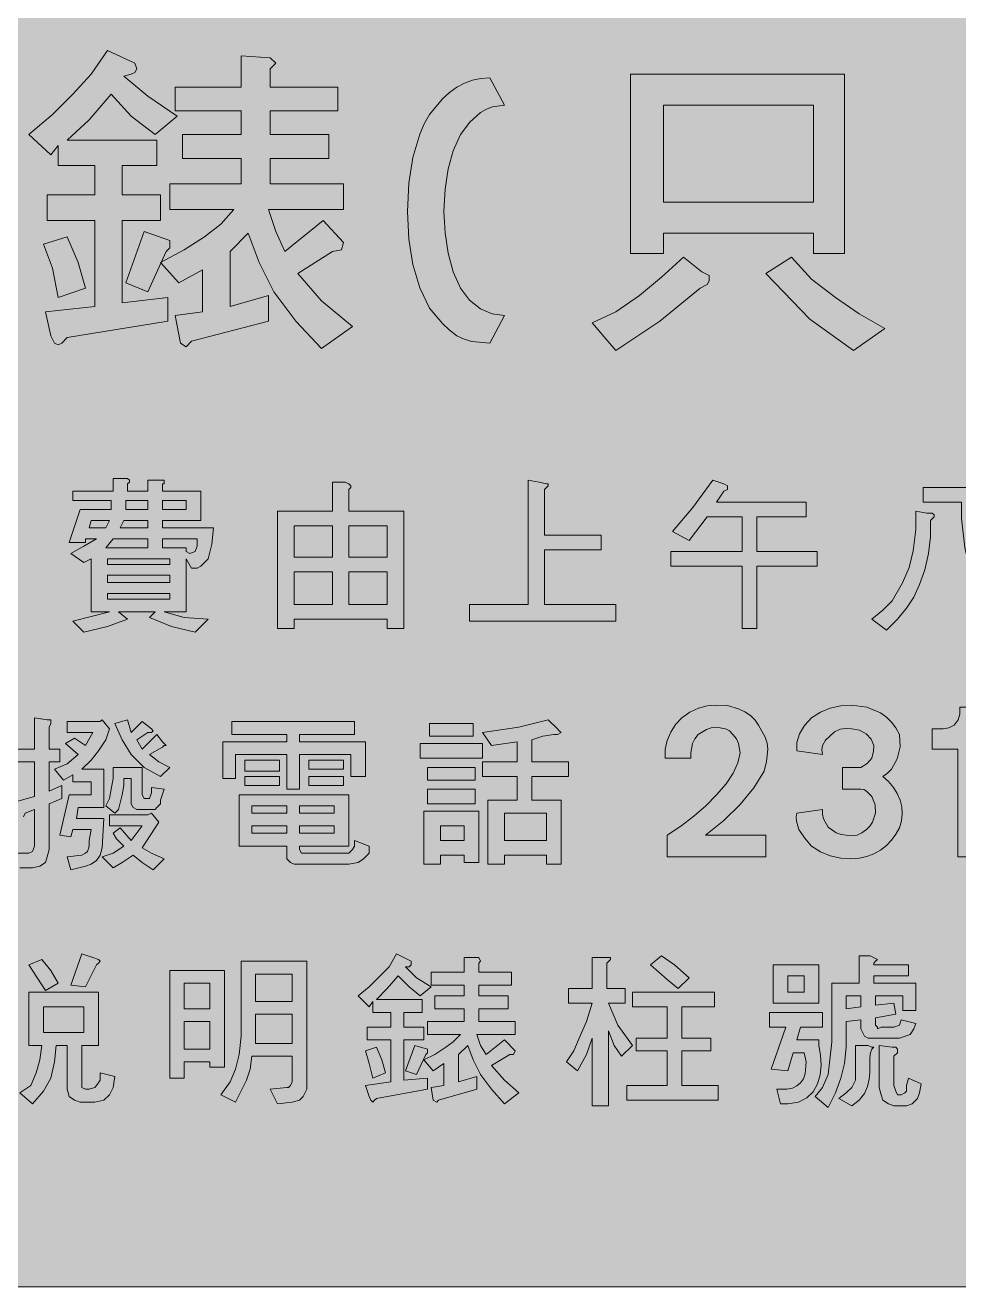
# Model space of a CAD drawing. Header units: metres. Extents: x 10 to 559, y 12 to 260.
# Drawn here: x 253.8 to 345.7, y 12.1 to 136.2 of the extents above; entities that cross this region are included whole.
import ezdxf

# ---------------------------------------------------------------- set-up
doc = ezdxf.new("R2010")
doc.units = ezdxf.units.M
doc.layers.add('FILL_BLACK_000000', color=7, linetype='Continuous', true_color=0x000000)
doc.layers.add('FILL_YELLOW_FFFF00', color=7, linetype='Continuous', true_color=0xffff00)

msp = doc.modelspace()

# ---------------------------------------------------------------- hatches: boundary and pattern name
at = {"layer": 'FILL_BLACK_000000', "true_color": 0x000000}
h = msp.add_hatch(color=7, dxfattribs=at)
h.dxf.hatch_style = 1
h.paths.add_polyline_path([(256.5, 127.44), (258.48, 129.42), (260.28, 131.4), (261.9, 133.74), (264.6, 132.48), (264.78, 131.94), (264.6, 131.58), (264.24, 131.4), (263.52, 131.22), (265.86, 129.24), (268.74, 127.26), (266.58, 125.46), (264.24, 127.26), (262.26, 129.42), (260.1, 126.9), (257.94, 124.92), (266.76, 124.92), (266.76, 122.4), (263.34, 122.4), (263.34, 119.52), (267.12, 119.52), (267.12, 117), (263.34, 117), (263.34, 108.9), (267.84, 109.44), (267.84, 107.1), (257.94, 105.48), (257.4, 104.94), (257.04, 104.76), (256.68, 104.94), (256.32, 105.66), (255.78, 108), (260.64, 108.54), (260.64, 117), (255.96, 117), (255.96, 119.52), (260.64, 119.52), (260.64, 122.4), (257.04, 122.4), (257.04, 124.38), (256.32, 123.48), (254.16, 125.46), (256.5, 127.44)])
h = msp.add_hatch(color=7, dxfattribs=at)
h.dxf.hatch_style = 1
h.paths.add_polyline_path([(275.04, 130.14), (275.04, 133.2), (277.92, 133.02), (278.46, 132.48), (277.92, 131.94), (277.92, 130.14), (284.58, 130.14), (284.58, 127.8), (277.92, 127.8), (277.92, 125.46), (283.68, 125.46), (283.68, 123.12), (277.92, 123.12), (277.92, 120.6), (285.12, 120.6), (285.12, 118.08), (277.74, 118.08), (278.46, 115.92), (279.36, 113.94), (283.14, 117), (285.12, 114.84), (284.94, 114.12), (284.04, 113.94), (280.62, 111.78), (282.96, 109.08), (286.02, 106.56), (282.96, 104.4), (280.44, 107.1), (278.28, 109.98), (276.84, 112.86), (275.76, 115.74), (273.96, 113.94), (273.96, 108.54), (277.74, 109.62), (277.74, 107.1), (270.18, 105.12), (269.64, 104.58), (269.1, 104.94), (268.56, 107.64), (271.26, 108), (271.26, 112.14), (268.92, 110.88), (267.12, 112.86), (269.46, 114.12), (271.44, 115.38), (273.06, 116.64), (274.32, 118.08), (268.02, 118.08), (268.02, 120.6), (275.04, 120.6), (275.04, 123.12), (269.28, 123.12), (269.28, 125.46), (275.04, 125.46), (275.04, 127.8), (268.56, 127.8), (268.56, 130.14), (275.04, 130.14)])
h = msp.add_hatch(color=7, dxfattribs=at)
h.dxf.hatch_style = 1
h.paths.add_polyline_path([(299.52, 104.94), (297.77, 105.1), (296.99, 105.32), (296.28, 105.66), (295.53, 106.23), (294.86, 106.88), (293.58, 108.36), (292.64, 110.38), (291.96, 112.66), (291.56, 115.17), (291.42, 117.9), (291.56, 120.66), (291.96, 123.21), (292.64, 125.49), (293.07, 126.51), (293.58, 127.44), (294.86, 128.99), (295.55, 129.61), (296.28, 130.12), (297.04, 130.52), (297.83, 130.81), (298.66, 130.98), (299.52, 131.04), (300.96, 128.34), (299.79, 128.18), (299.19, 127.96), (298.62, 127.62), (297.56, 126.68), (296.64, 125.46), (295.93, 123.87), (295.43, 122.09), (295.12, 120.09), (295.02, 117.9), (295.12, 115.78), (295.43, 113.78), (295.93, 111.95), (296.64, 110.34), (297.54, 109.16), (298.6, 108.32), (299.75, 107.81), (300.96, 107.64), (299.52, 104.94)])
h = msp.add_hatch(color=7, dxfattribs=at)
h.dxf.hatch_style = 1
h.paths.add_polyline_path([(334.44, 113.76), (331.38, 113.76), (331.38, 115.74), (316.62, 115.74), (316.62, 113.76), (313.38, 113.76), (313.38, 131.4), (334.44, 131.4), (334.44, 113.76)])
h.paths.add_polyline_path([(331.38, 128.34), (316.62, 128.34), (316.62, 118.8), (331.38, 118.8), (331.38, 128.34)], flags=16)
h = msp.add_hatch(color=7, dxfattribs=at)
h.dxf.hatch_style = 1
h.paths.add_polyline_path([(265.5, 115.92), (268.02, 115.02), (268.02, 114.3), (267.66, 113.94), (265.86, 109.98), (263.7, 110.88), (265.5, 115.92)])
h = msp.add_hatch(color=7, dxfattribs=at)
h.dxf.hatch_style = 1
h.paths.add_polyline_path([(259.02, 112.86), (259.74, 110.34), (257.04, 109.44), (256.5, 112.32), (255.6, 114.66), (257.94, 115.38), (259.02, 112.86)])
h = msp.add_hatch(color=7, dxfattribs=at)
h.dxf.hatch_style = 1
h.paths.add_polyline_path([(321.12, 111.6), (321.12, 111.06), (320.94, 110.7), (320.22, 110.34), (316.26, 107.1), (311.94, 104.22), (309.6, 106.92), (311.94, 108), (314.28, 109.62), (316.44, 111.42), (318.6, 113.4), (320.4, 111.96), (321.12, 111.6)])
h = msp.add_hatch(color=7, dxfattribs=at)
h.dxf.hatch_style = 1
h.paths.add_polyline_path([(331.2, 111.24), (333.54, 109.44), (335.88, 107.82), (338.4, 106.38), (335.34, 104.22), (331.02, 107.28), (326.7, 111.78), (329.22, 113.4), (331.2, 111.24)])
h = msp.add_hatch(color=7, dxfattribs=at)
h.dxf.hatch_style = 1
h.paths.add_polyline_path([(267.48, 91.44), (267.48, 91.08), (267.3, 91.08), (267.3, 90.36), (271.08, 90.36), (271.08, 87.48), (267.3, 87.48), (267.3, 86.76), (272.34, 86.76), (272.16, 85.14), (271.8, 83.7), (271.08, 82.98), (270.72, 82.8), (270.18, 82.8), (269.64, 83.7), (269.64, 78.48), (267.48, 78.48), (269.46, 77.94), (271.8, 77.76), (270.54, 76.5), (268.2, 77.04), (266.04, 77.94), (266.58, 78.48), (262.98, 78.48), (263.88, 77.76), (261.9, 77.04), (259.56, 76.5), (258.48, 77.58), (262.08, 78.48), (260.28, 78.48), (260.28, 83.7), (259.56, 83.34), (258.3, 84.24), (259.56, 84.96), (260.82, 85.68), (259.74, 85.68), (259.74, 85.32), (258.12, 85.32), (259.2, 88.56), (262.26, 88.56), (262.26, 89.46), (258.48, 89.46), (258.48, 90.36), (262.44, 90.36), (262.44, 91.62), (263.88, 91.62), (264.06, 91.44), (264.06, 91.26), (263.88, 91.08), (263.88, 90.36), (265.86, 90.36), (265.86, 91.44), (267.48, 91.44)])
h.paths.add_polyline_path([(260.28, 87.48), (260.1, 86.76), (261.72, 86.76), (262.08, 87.48), (260.28, 87.48)], flags=16)
h.paths.add_polyline_path([(265.86, 88.56), (265.86, 89.46), (263.7, 89.46), (263.7, 88.56), (265.86, 88.56)], flags=16)
h.paths.add_polyline_path([(265.86, 86.76), (265.86, 87.48), (263.52, 87.48), (263.16, 86.76), (265.86, 86.76)], flags=16)
h.paths.add_polyline_path([(267.3, 89.46), (267.3, 88.56), (269.64, 88.56), (269.64, 89.46), (267.3, 89.46)], flags=16)
h.paths.add_polyline_path([(268.02, 83.7), (261.9, 83.7), (261.9, 83.16), (268.02, 83.16), (268.02, 83.7)], flags=16)
h.paths.add_polyline_path([(265.86, 85.68), (262.44, 85.68), (261.72, 84.78), (265.86, 84.78), (265.86, 85.68)], flags=16)
h.paths.add_polyline_path([(270.54, 84.42), (270.72, 84.96), (270.72, 85.68), (267.3, 85.68), (267.3, 84.78), (269.64, 84.78), (269.64, 84.42), (270, 84.24), (270.54, 84.42)], flags=16)
h.paths.add_polyline_path([(261.9, 82.08), (261.9, 81.36), (268.02, 81.36), (268.02, 82.08), (261.9, 82.08)], flags=16)
h.paths.add_polyline_path([(268.02, 80.28), (261.9, 80.28), (261.9, 79.74), (268.02, 79.74), (268.02, 80.28)], flags=16)
h = msp.add_hatch(color=7, dxfattribs=at)
h.dxf.hatch_style = 1
h.paths.add_polyline_path([(285.84, 90.9), (285.84, 90.72), (285.66, 90.54), (285.66, 88.38), (291.06, 88.38), (291.06, 76.86), (289.44, 76.86), (289.44, 77.76), (280.26, 77.76), (280.26, 76.86), (278.64, 76.86), (278.64, 88.38), (284.04, 88.38), (284.04, 91.26), (285.3, 91.26), (285.66, 91.08), (285.84, 90.9)])
h.paths.add_polyline_path([(284.04, 83.88), (284.04, 86.94), (280.26, 86.94), (280.26, 83.88), (284.04, 83.88)], flags=16)
h.paths.add_polyline_path([(285.66, 83.88), (289.44, 83.88), (289.44, 86.94), (285.66, 86.94), (285.66, 83.88)], flags=16)
h.paths.add_polyline_path([(280.26, 82.44), (280.26, 79.2), (284.04, 79.2), (284.04, 82.44), (280.26, 82.44)], flags=16)
h.paths.add_polyline_path([(289.44, 82.44), (285.66, 82.44), (285.66, 79.2), (289.44, 79.2), (289.44, 82.44)], flags=16)
h = msp.add_hatch(color=7, dxfattribs=at)
h.dxf.hatch_style = 1
h.paths.add_polyline_path([(305.1, 91.08), (305.28, 91.08), (305.28, 90.9), (304.92, 90.54), (304.92, 86.04), (310.5, 86.04), (310.5, 84.6), (304.92, 84.6), (304.92, 79.2), (311.94, 79.2), (311.94, 77.58), (297.54, 77.58), (297.54, 79.2), (303.3, 79.2), (303.3, 91.44), (304.38, 91.26), (305.1, 91.08)])
h = msp.add_hatch(color=7, dxfattribs=at)
h.dxf.hatch_style = 1
h.paths.add_polyline_path([(319.5, 88.74), (321.48, 91.44), (322.56, 91.08), (322.92, 90.9), (322.92, 90.54), (322.56, 90.36), (321.84, 89.28), (330.66, 89.28), (330.66, 87.84), (325.8, 87.84), (325.8, 84.42), (331.74, 84.42), (331.74, 82.98), (325.8, 82.98), (325.8, 76.86), (324.36, 76.86), (324.36, 82.98), (317.34, 82.98), (317.34, 84.42), (324.36, 84.42), (324.36, 87.84), (320.94, 87.84), (319.14, 85.5), (317.52, 86.4), (319.5, 88.74)])
h = msp.add_hatch(color=7, dxfattribs=at)
h.dxf.hatch_style = 1
h.paths.add_polyline_path([(347.58, 90.72), (347.58, 87.84), (347.62, 86.63), (347.78, 85.42), (348.05, 84.24), (348.42, 83.09), (348.9, 81.98), (349.5, 80.93), (350.19, 79.94), (351, 79.02), (351.9, 77.94), (350.46, 76.86), (349.38, 77.94), (348.47, 79.17), (347.75, 80.31), (347.2, 81.4), (346.8, 82.49), (346.28, 84.82), (345.96, 87.66), (345.96, 89.28), (342.18, 89.28), (342.18, 90.72), (347.58, 90.72)])
h = msp.add_hatch(color=7, dxfattribs=at)
h.dxf.hatch_style = 1
h.paths.add_polyline_path([(338.22, 78.66), (339.12, 79.56), (340.16, 81.35), (340.81, 82.86), (341.19, 84.48), (341.46, 86.58), (341.46, 88.38), (342.54, 88.2), (343.08, 88.2), (343.26, 88.02), (343.26, 87.84), (342.9, 87.48), (342.9, 85.86), (342.72, 84.24), (342.36, 82.62), (341.82, 81.18), (341.28, 79.92), (340.56, 78.84), (339.66, 77.76), (338.58, 76.68), (337.14, 77.76), (338.22, 78.66)])
h = msp.add_hatch(color=7, dxfattribs=at)
h.dxf.hatch_style = 1
h.paths.add_polyline_path([(316.8, 64.08), (316.8, 64.98), (317, 65.81), (317.34, 66.65), (317.81, 67.41), (318.42, 68.04), (319.23, 68.62), (320.06, 69.01), (320.93, 69.23), (321.84, 69.3), (322.92, 69.26), (324, 68.94), (324.64, 68.64), (325.19, 68.27), (325.65, 67.83), (325.98, 67.32), (326.63, 66.15), (326.82, 65.55), (326.88, 64.98), (326.77, 63.77), (326.52, 62.82), (325.52, 61.18), (324.18, 59.54), (322.57, 57.96), (320.76, 56.52), (326.7, 56.52), (326.7, 54.36), (316.98, 54.36), (316.98, 56.52), (318.32, 57.39), (319.61, 58.37), (320.8, 59.41), (321.84, 60.48), (322.79, 61.56), (323.48, 62.62), (323.94, 63.64), (324.18, 64.62), (324.02, 65.52), (323.8, 65.99), (323.46, 66.42), (323.13, 66.76), (322.72, 66.98), (321.84, 67.14), (321.33, 67.08), (320.87, 66.92), (320.04, 66.42), (319.7, 65.99), (319.48, 65.52), (319.32, 64.62), (319.32, 64.08), (316.8, 64.08)])
h = msp.add_hatch(color=7, dxfattribs=at)
h.dxf.hatch_style = 1
h.paths.add_polyline_path([(337.46, 59.49), (337.14, 60.3), (336.6, 60.84), (336.33, 61), (336.06, 61.02), (334.26, 61.02), (334.26, 63.18), (336.06, 63.18), (336.67, 63.56), (337.14, 64.08), (337.3, 64.78), (337.32, 65.34), (337.06, 65.97), (336.58, 66.49), (335.93, 66.83), (335.16, 66.96), (334.59, 67.02), (334.01, 66.94), (333.46, 66.68), (333, 66.24), (332.57, 65.86), (332.28, 65.34), (332.21, 64.89), (332.28, 64.44), (329.76, 64.8), (329.76, 65.64), (330.01, 66.49), (330.49, 67.31), (331.2, 68.04), (332.07, 68.62), (333.04, 69.01), (334.09, 69.23), (335.16, 69.3), (336.63, 69.1), (337.97, 68.54), (338.56, 68.12), (339.08, 67.63), (339.51, 67.06), (339.84, 66.42), (339.92, 65.19), (339.64, 64.01), (339.06, 63), (338.67, 62.6), (338.22, 62.28), (338.78, 61.78), (339.26, 61.21), (339.63, 60.61), (339.91, 59.96), (340.07, 59.29), (340.12, 58.61), (340.04, 57.92), (339.84, 57.24), (339.51, 56.59), (339.08, 56), (338.56, 55.48), (337.97, 55.04), (337.32, 54.67), (336.63, 54.41), (335.9, 54.24), (335.16, 54.18), (334.09, 54.25), (333.04, 54.47), (332.07, 54.86), (331.2, 55.44), (330.5, 56.25), (329.94, 57.06), (329.71, 57.87), (329.69, 58.28), (329.76, 58.68), (332.28, 59.04), (332.27, 58.57), (332.37, 58.11), (332.84, 57.31), (333.62, 56.74), (334.1, 56.58), (334.62, 56.52), (335.16, 56.45), (335.68, 56.52), (336.16, 56.72), (336.6, 57.06), (336.94, 57.39), (337.19, 57.8), (337.5, 58.68), (337.46, 59.49)])
h = msp.add_hatch(color=7, dxfattribs=at)
h.dxf.hatch_style = 1
h.paths.add_polyline_path([(345.6, 54.36), (345.6, 64.98), (343.08, 64.98), (343.08, 66.96), (344.16, 66.96), (344.7, 67.07), (345.24, 67.32), (345.64, 67.86), (345.78, 68.4), (345.78, 69.12), (347.94, 69.12), (347.94, 54.36), (345.6, 54.36)])
h = msp.add_hatch(color=7, dxfattribs=at)
h.dxf.hatch_style = 1
h.paths.add_polyline_path([(255.96, 67.86), (256.32, 67.86), (256.32, 67.5), (256.14, 67.14), (256.14, 64.98), (257.22, 64.98), (257.22, 63.72), (256.14, 63.72), (256.14, 60.84), (257.4, 61.38), (257.4, 60.12), (256.14, 59.58), (256.14, 55.08), (255.96, 54.36), (255.78, 53.82), (255.24, 53.46), (254.52, 53.28), (253.26, 53.28), (252.72, 54.72), (254.16, 54.72), (254.52, 54.9), (254.7, 55.44), (254.7, 59.04), (253.8, 58.68), (253.62, 58.32), (253.44, 58.32), (253.26, 58.5), (252.72, 59.76), (254.7, 60.3), (254.7, 63.72), (253.08, 63.72), (253.08, 64.98), (254.7, 64.98), (254.7, 68.04), (255.96, 67.86)])
h = msp.add_hatch(color=7, dxfattribs=at)
h.dxf.hatch_style = 1
h.paths.add_polyline_path([(261.18, 67.68), (261.36, 67.86), (262.08, 66.96), (261.72, 65.88), (261, 64.8), (260.28, 63.9), (259.38, 63), (261.54, 63), (261.54, 59.22), (259.02, 59.22), (258.84, 58.14), (261.54, 58.14), (261.36, 55.26), (261.18, 54.54), (260.82, 54), (260.28, 53.64), (259.74, 53.46), (258.3, 53.1), (257.94, 54.36), (259.38, 54.54), (259.74, 54.72), (259.92, 54.9), (260.1, 55.44), (260.1, 55.98), (260.28, 57.06), (258.48, 57.06), (258.3, 56.34), (257.22, 56.52), (258.12, 60.48), (260.28, 60.48), (260.28, 61.74), (258.48, 61.74), (258.48, 62.46), (257.58, 61.92), (256.68, 63), (257.94, 63.54), (259.02, 64.44), (257.76, 65.52), (258.66, 66.06), (259.74, 65.34), (260.46, 66.6), (257.94, 66.6), (257.94, 67.68), (261.18, 67.68)])
h = msp.add_hatch(color=7, dxfattribs=at)
h.dxf.hatch_style = 1
h.paths.add_polyline_path([(264.24, 66.6), (265.32, 67.68), (266.22, 66.96), (266.4, 66.78), (266.22, 66.6), (265.86, 66.6), (264.78, 65.88), (265.32, 64.98), (266.76, 66.42), (267.3, 65.7), (267.48, 65.52), (267.66, 65.34), (267.48, 65.34), (267.3, 65.16), (266.04, 64.44), (266.94, 63.72), (268.02, 63.18), (267.12, 62.28), (265.5, 63.18), (264.24, 64.44), (263.34, 65.88), (262.62, 67.5), (263.88, 67.86), (264.24, 66.6)])
h = msp.add_hatch(color=7, dxfattribs=at)
h.dxf.hatch_style = 1
h.paths.add_polyline_path([(286.2, 67.68), (286.2, 66.42), (280.8, 66.42), (280.8, 65.7), (287.28, 65.7), (287.28, 62.28), (285.84, 62.28), (285.84, 64.44), (280.8, 64.44), (280.8, 61.02), (279.54, 61.02), (279.54, 64.44), (274.5, 64.44), (274.5, 62.1), (273.24, 62.1), (273.24, 65.7), (279.54, 65.7), (279.54, 66.42), (274.14, 66.42), (274.14, 67.68), (286.2, 67.68)])
h = msp.add_hatch(color=7, dxfattribs=at)
h.dxf.hatch_style = 1
h.paths.add_polyline_path([(297.9, 67.5), (297.9, 66.24), (293.58, 66.24), (293.58, 67.5), (297.9, 67.5)])
h = msp.add_hatch(color=7, dxfattribs=at)
h.dxf.hatch_style = 1
h.paths.add_polyline_path([(305.28, 67.86), (306.18, 66.96), (306.36, 66.78), (306.54, 66.6), (306.18, 66.42), (305.82, 66.42), (304.74, 66.24), (303.66, 65.88), (303.66, 63.72), (307.26, 63.72), (307.26, 62.28), (303.66, 62.28), (303.66, 59.94), (306.54, 59.94), (306.54, 53.64), (305.1, 53.64), (305.1, 54.54), (300.96, 54.54), (300.96, 53.64), (299.34, 53.64), (299.34, 59.94), (302.22, 59.94), (302.22, 62.28), (298.8, 62.28), (298.8, 63.72), (302.22, 63.72), (302.22, 65.7), (299.7, 65.34), (298.8, 66.6), (302.4, 67.14), (305.28, 67.86)])
h.paths.add_polyline_path([(305.1, 58.68), (300.96, 58.68), (300.96, 55.98), (305.1, 55.98), (305.1, 58.68)], flags=16)
h = msp.add_hatch(color=7, dxfattribs=at)
h.dxf.hatch_style = 1
h.paths.add_polyline_path([(298.8, 65.52), (298.8, 64.08), (292.68, 64.08), (292.68, 65.52), (298.8, 65.52)])
h = msp.add_hatch(color=7, dxfattribs=at)
h.dxf.hatch_style = 1
h.paths.add_polyline_path([(278.82, 63.9), (278.82, 62.82), (275.4, 62.82), (275.4, 63.9), (278.82, 63.9)])
h = msp.add_hatch(color=7, dxfattribs=at)
h.dxf.hatch_style = 1
h.paths.add_polyline_path([(285.12, 63.9), (285.12, 63), (281.7, 63), (281.7, 63.9), (285.12, 63.9)])
h = msp.add_hatch(color=7, dxfattribs=at)
h.dxf.hatch_style = 1
h.paths.add_polyline_path([(265.32, 60.48), (265.5, 60.12), (266.04, 60.12), (266.22, 60.66), (266.22, 61.2), (267.48, 61.02), (267.12, 59.94), (267.12, 59.58), (266.76, 59.22), (266.58, 59.04), (264.78, 59.04), (264.42, 59.22), (264.24, 59.58), (264.24, 62.1), (263.52, 62.1), (263.52, 61.38), (263.34, 60.48), (262.98, 59.04), (262.62, 58.68), (261.72, 59.4), (262.08, 60.12), (262.26, 61.02), (262.44, 62.1), (262.44, 63.18), (265.32, 63.18), (265.32, 60.48)])
h = msp.add_hatch(color=7, dxfattribs=at)
h.dxf.hatch_style = 1
h.paths.add_polyline_path([(278.82, 62.28), (278.82, 61.38), (275.4, 61.38), (275.4, 62.28), (278.82, 62.28)])
h = msp.add_hatch(color=7, dxfattribs=at)
h.dxf.hatch_style = 1
h.paths.add_polyline_path([(285.12, 62.28), (285.12, 61.38), (281.7, 61.38), (281.7, 62.28), (285.12, 62.28)])
h = msp.add_hatch(color=7, dxfattribs=at)
h.dxf.hatch_style = 1
h.paths.add_polyline_path([(298.08, 63.18), (298.08, 61.92), (293.4, 61.92), (293.4, 63.18), (298.08, 63.18)])
h = msp.add_hatch(color=7, dxfattribs=at)
h.dxf.hatch_style = 1
h.paths.add_polyline_path([(298.08, 61.02), (298.08, 59.58), (293.4, 59.58), (293.4, 61.02), (298.08, 61.02)])
h = msp.add_hatch(color=7, dxfattribs=at)
h.dxf.hatch_style = 1
h.paths.add_polyline_path([(280.98, 54.72), (285.66, 54.72), (286.02, 55.08), (286.2, 55.44), (286.2, 55.98), (287.64, 55.44), (287.64, 54.72), (287.1, 54.18), (286.56, 53.82), (285.66, 53.64), (280.26, 53.64), (279.9, 53.82), (279.54, 54.18), (279.54, 55.44), (274.86, 55.44), (274.86, 60.48), (285.66, 60.48), (285.66, 55.44), (280.8, 55.44), (280.8, 55.08), (280.98, 54.72)])
h.paths.add_polyline_path([(284.22, 58.68), (284.22, 59.4), (280.8, 59.4), (280.8, 58.68), (284.22, 58.68)], flags=16)
h.paths.add_polyline_path([(276.12, 58.68), (279.54, 58.68), (279.54, 59.4), (276.12, 59.4), (276.12, 58.68)], flags=16)
h.paths.add_polyline_path([(280.8, 57.42), (280.8, 56.7), (284.22, 56.7), (284.22, 57.42), (280.8, 57.42)], flags=16)
h.paths.add_polyline_path([(279.54, 57.42), (276.12, 57.42), (276.12, 56.7), (279.54, 56.7), (279.54, 57.42)], flags=16)
h = msp.add_hatch(color=7, dxfattribs=at)
h.dxf.hatch_style = 1
h.paths.add_polyline_path([(265.86, 58.5), (266.22, 58.68), (266.94, 57.78), (265.32, 55.26), (266.22, 54.72), (267.48, 54.18), (266.4, 53.1), (265.32, 53.82), (264.42, 54.54), (263.34, 53.82), (262.44, 53.28), (261.36, 54.36), (262.44, 54.72), (263.52, 55.44), (262.8, 56.16), (262.44, 56.7), (263.16, 57.24), (264.24, 55.98), (265.32, 57.42), (262.08, 57.42), (262.08, 58.5), (265.86, 58.5)])
h = msp.add_hatch(color=7, dxfattribs=at)
h.dxf.hatch_style = 1
h.paths.add_polyline_path([(298.44, 58.86), (298.44, 53.82), (297, 53.82), (297, 54.54), (294.66, 54.54), (294.66, 53.64), (293.04, 53.64), (293.04, 58.86), (298.44, 58.86)])
h.paths.add_polyline_path([(297, 57.42), (294.66, 57.42), (294.66, 55.98), (297, 55.98), (297, 57.42)], flags=16)
h = msp.add_hatch(color=7, dxfattribs=at)
h.dxf.hatch_style = 1
h.paths.add_polyline_path([(259.38, 44.82), (260.46, 44.46), (261, 44.28), (261.18, 44.1), (261, 43.92), (260.82, 43.74), (259.74, 41.58), (258.3, 41.76), (259.38, 44.82)])
h = msp.add_hatch(color=7, dxfattribs=at)
h.dxf.hatch_style = 1
h.paths.add_polyline_path([(287.64, 41.58), (289.62, 43.56), (290.34, 44.82), (291.78, 44.1), (291.78, 43.74), (291.6, 43.56), (291.24, 43.56), (292.32, 42.48), (293.76, 41.58), (292.68, 40.68), (291.6, 41.58), (290.52, 42.66), (289.44, 41.4), (288.36, 40.32), (292.86, 40.32), (292.86, 39.06), (291.06, 39.06), (291.06, 37.62), (293.04, 37.62), (293.04, 36.36), (291.06, 36.36), (291.06, 32.4), (293.4, 32.58), (293.4, 31.5), (288.36, 30.6), (288.18, 30.42), (288, 30.24), (287.82, 30.42), (287.64, 30.78), (287.28, 31.86), (289.8, 32.22), (289.8, 36.36), (287.46, 36.36), (287.46, 37.62), (289.8, 37.62), (289.8, 39.06), (288, 39.06), (288, 40.14), (287.64, 39.6), (286.56, 40.68), (287.64, 41.58)])
h = msp.add_hatch(color=7, dxfattribs=at)
h.dxf.hatch_style = 1
h.paths.add_polyline_path([(254.16, 43.74), (255.42, 44.28), (256.32, 43.2), (257.04, 41.94), (255.78, 41.22), (254.16, 43.74)])
h = msp.add_hatch(color=7, dxfattribs=at)
h.dxf.hatch_style = 1
h.paths.add_polyline_path([(281.16, 30.78), (280.8, 30.42), (280.08, 30.24), (278.64, 30.06), (277.92, 31.5), (279.54, 31.68), (279.72, 31.68), (279.9, 31.86), (280.08, 32.22), (280.08, 34.74), (276.12, 34.74), (275.94, 33.48), (275.58, 32.4), (274.5, 30.24), (273.06, 30.96), (273.96, 32.22), (274.5, 33.48), (274.86, 34.92), (275.04, 36.72), (275.04, 44.1), (281.52, 44.1), (281.52, 31.5), (281.16, 30.78)])
h.paths.add_polyline_path([(276.48, 42.84), (276.48, 40.14), (280.08, 40.14), (280.08, 42.84), (276.48, 42.84)], flags=16)
h.paths.add_polyline_path([(280.08, 38.88), (276.48, 38.88), (276.48, 36), (280.08, 36), (280.08, 38.88)], flags=16)
h = msp.add_hatch(color=7, dxfattribs=at)
h.dxf.hatch_style = 1
h.paths.add_polyline_path([(297, 43.02), (297, 44.46), (298.44, 44.46), (298.62, 44.1), (298.44, 43.92), (298.44, 43.02), (301.68, 43.02), (301.68, 41.76), (298.44, 41.76), (298.44, 40.68), (301.32, 40.68), (301.32, 39.42), (298.44, 39.42), (298.44, 38.16), (302.04, 38.16), (302.04, 36.9), (298.26, 36.9), (298.62, 35.82), (299.16, 34.92), (300.96, 36.36), (302.04, 35.28), (301.86, 34.92), (301.5, 34.92), (299.7, 33.84), (300.96, 32.4), (302.4, 31.14), (300.96, 30.06), (299.7, 31.5), (298.62, 32.94), (297.9, 34.38), (297.36, 35.82), (296.46, 34.92), (296.46, 32.22), (298.26, 32.76), (298.26, 31.5), (294.48, 30.42), (294.3, 30.24), (293.94, 30.42), (293.76, 31.68), (295.02, 31.86), (295.02, 34.02), (293.94, 33.3), (293.04, 34.38), (294.12, 34.92), (295.2, 35.64), (295.92, 36.18), (296.64, 36.9), (293.4, 36.9), (293.4, 38.16), (297, 38.16), (297, 39.42), (294.12, 39.42), (294.12, 40.68), (297, 40.68), (297, 41.76), (293.76, 41.76), (293.76, 43.02), (297, 43.02)])
h = msp.add_hatch(color=7, dxfattribs=at)
h.dxf.hatch_style = 1
h.paths.add_polyline_path([(310.86, 44.46), (311.4, 44.46), (311.4, 44.28), (311.04, 43.92), (311.04, 41.4), (312.84, 41.4), (312.84, 39.96), (311.22, 39.96), (312.12, 37.8), (313.56, 35.82), (312.48, 34.74), (311.76, 35.82), (311.22, 37.26), (311.22, 29.88), (309.6, 29.88), (309.6, 36.54), (309.06, 34.92), (308.16, 33.3), (307.08, 34.2), (307.8, 35.28), (308.34, 36.54), (309.06, 38.16), (309.6, 39.96), (307.26, 39.96), (307.26, 41.4), (309.6, 41.4), (309.6, 44.46), (310.86, 44.46)])
h = msp.add_hatch(color=7, dxfattribs=at)
h.dxf.hatch_style = 1
h.paths.add_polyline_path([(317.7, 43.74), (319.14, 42.48), (318.06, 41.4), (316.98, 42.3), (315.36, 43.74), (316.44, 44.64), (317.7, 43.74)])
h = msp.add_hatch(color=7, dxfattribs=at)
h.dxf.hatch_style = 1
h.paths.add_polyline_path([(331.92, 39.96), (327.42, 39.96), (327.42, 43.74), (331.92, 43.74), (331.92, 39.96)])
h.paths.add_polyline_path([(330.48, 42.66), (328.86, 42.66), (328.86, 41.04), (330.48, 41.04), (330.48, 42.66)], flags=16)
h = msp.add_hatch(color=7, dxfattribs=at)
h.dxf.hatch_style = 1
h.paths.add_polyline_path([(335.88, 44.64), (336.96, 44.64), (337.68, 44.28), (337.5, 44.1), (337.32, 43.92), (337.32, 43.74), (340.74, 43.74), (340.74, 42.66), (337.32, 42.66), (337.32, 41.94), (341.46, 41.94), (341.46, 39.24), (340.2, 39.24), (340.2, 40.68), (337.5, 40.68), (337.5, 39.78), (339.3, 39.96), (339.48, 38.88), (337.5, 38.52), (337.5, 37.8), (337.68, 37.62), (337.68, 37.44), (338.04, 37.62), (339.3, 37.62), (339.84, 37.8), (340.02, 38.34), (341.46, 37.98), (341.28, 37.44), (340.92, 36.9), (339.84, 36.54), (336.78, 36.54), (336.42, 36.72), (336.06, 37.44), (336.06, 38.34), (334.62, 38.16), (334.62, 35.64), (334.44, 34.02), (334.08, 32.58), (333.54, 31.14), (332.82, 29.7), (331.56, 30.78), (332.28, 31.68), (332.82, 32.94), (333, 34.38), (333.18, 36.18), (333.18, 41.94), (335.88, 41.94), (335.88, 44.64)])
h.paths.add_polyline_path([(336.06, 40.68), (334.62, 40.68), (334.62, 39.42), (336.06, 39.6), (336.06, 40.68)], flags=16)
h = msp.add_hatch(color=7, dxfattribs=at)
h.dxf.hatch_style = 1
h.paths.add_polyline_path([(271.98, 33.66), (271.98, 34.2), (269.46, 34.2), (269.46, 32.58), (268.02, 32.58), (268.02, 43.2), (273.42, 43.2), (273.42, 33.66), (271.98, 33.66)])
h.paths.add_polyline_path([(269.46, 41.94), (269.46, 39.42), (271.98, 39.42), (271.98, 41.94), (269.46, 41.94)], flags=16)
h.paths.add_polyline_path([(271.98, 38.16), (269.46, 38.16), (269.46, 35.46), (271.98, 35.46), (271.98, 38.16)], flags=16)
h = msp.add_hatch(color=7, dxfattribs=at)
h.dxf.hatch_style = 1
h.paths.add_polyline_path([(261, 41.04), (261, 35.82), (259.38, 35.82), (259.38, 31.68), (259.74, 31.5), (260.1, 31.5), (260.64, 31.68), (260.82, 31.86), (261.18, 32.4), (261.18, 33.12), (262.62, 32.76), (262.44, 31.68), (262.08, 30.96), (261.54, 30.42), (260.64, 30.24), (259.2, 30.24), (258.66, 30.42), (258.12, 30.78), (257.94, 31.5), (257.94, 35.82), (256.86, 35.82), (256.68, 34.2), (256.32, 32.58), (255.6, 31.32), (254.52, 30.06), (253.26, 31.14), (254.34, 31.86), (254.88, 33.12), (255.24, 34.38), (255.42, 35.82), (254.16, 35.82), (254.16, 41.04), (261, 41.04)])
h.paths.add_polyline_path([(259.56, 39.6), (255.6, 39.6), (255.6, 37.08), (259.56, 37.08), (259.56, 39.6)], flags=16)
h = msp.add_hatch(color=7, dxfattribs=at)
h.dxf.hatch_style = 1
h.paths.add_polyline_path([(321.66, 41.04), (321.66, 39.6), (318.42, 39.6), (318.42, 36.54), (321.3, 36.54), (321.3, 35.28), (318.42, 35.28), (318.42, 31.86), (322.02, 31.86), (322.02, 30.42), (313.02, 30.42), (313.02, 31.86), (316.98, 31.86), (316.98, 35.28), (313.92, 35.28), (313.92, 36.54), (316.98, 36.54), (316.98, 39.6), (313.56, 39.6), (313.56, 41.04), (321.66, 41.04)])
h = msp.add_hatch(color=7, dxfattribs=at)
h.dxf.hatch_style = 1
h.paths.add_polyline_path([(332.28, 39.06), (332.28, 37.62), (330.12, 37.62), (329.76, 36.36), (331.92, 36.36), (331.92, 35.82), (332.09, 34.86), (332.14, 33.88), (332.04, 32.92), (331.79, 32.04), (331.36, 31.26), (330.74, 30.65), (329.91, 30.23), (328.86, 30.06), (328.14, 30.06), (327.78, 31.5), (328.14, 31.5), (328.77, 31.5), (329.32, 31.61), (329.76, 31.83), (330.12, 32.14), (330.39, 32.54), (330.56, 33.03), (330.66, 34.2), (330.48, 35.1), (329.4, 35.1), (328.86, 33.3), (327.24, 33.48), (328.68, 37.62), (327.06, 37.62), (327.06, 39.06), (332.28, 39.06)])
h = msp.add_hatch(color=7, dxfattribs=at)
h.dxf.hatch_style = 1
h.paths.add_polyline_path([(288.9, 34.38), (289.26, 33.12), (288, 32.58), (287.64, 34.02), (287.28, 35.28), (288.36, 35.64), (288.9, 34.38)])
h = msp.add_hatch(color=7, dxfattribs=at)
h.dxf.hatch_style = 1
h.paths.add_polyline_path([(292.14, 35.82), (293.4, 35.46), (293.4, 35.1), (293.22, 34.92), (292.32, 32.94), (291.24, 33.3), (292.14, 35.82)])
h = msp.add_hatch(color=7, dxfattribs=at)
h.dxf.hatch_style = 1
h.paths.add_polyline_path([(334.62, 31.14), (335.16, 31.68), (335.52, 32.4), (335.52, 35.82), (336.78, 35.82), (337.14, 35.64), (337.32, 35.64), (337.14, 35.46), (336.98, 34.98), (336.92, 34.43), (336.93, 33.16), (336.88, 32.48), (336.72, 31.78), (336.41, 31.09), (335.88, 30.42), (335.16, 29.88), (333.9, 30.6), (334.62, 31.14)])
h = msp.add_hatch(color=7, dxfattribs=at)
h.dxf.hatch_style = 1
h.paths.add_polyline_path([(339.12, 35.64), (339.48, 35.64), (339.66, 35.46), (339.66, 35.1), (339.3, 34.74), (339.3, 31.86), (339.48, 31.32), (339.66, 30.96), (340.02, 30.96), (340.38, 31.14), (340.56, 31.32), (340.56, 31.86), (340.74, 32.58), (342, 32.04), (341.82, 31.14), (341.64, 30.6), (341.1, 30.06), (340.56, 29.88), (339.3, 29.88), (338.76, 30.06), (338.22, 30.42), (338.04, 30.96), (337.86, 31.68), (337.86, 35.82), (339.12, 35.64)])
at = {"layer": 'FILL_YELLOW_FFFF00', "true_color": 0xffff00}
h = msp.add_hatch(color=7, dxfattribs=at)
h.dxf.hatch_style = 1
h.paths.add_polyline_path([(553.76, 259.97), (555.08, 259.58), (556.32, 258.96), (557.46, 258.12), (558.3, 256.98), (558.92, 255.74), (559.31, 254.42), (559.44, 253.08), (559.44, 19.26), (559.31, 17.91), (558.9, 16.56), (558.25, 15.32), (557.46, 14.22), (556.29, 13.28), (555.01, 12.6), (553.69, 12.2), (552.42, 12.06), (17.28, 12.06), (16.04, 12.2), (14.78, 12.6), (13.56, 13.28), (12.42, 14.22), (11.48, 15.36), (10.8, 16.61), (10.4, 17.92), (10.26, 19.26), (10.26, 253.08), (10.4, 254.41), (10.8, 255.6), (11.48, 256.93), (12.42, 258.12), (13.52, 259.07), (14.76, 259.74), (16.09, 260.06), (17.28, 260.1), (552.42, 260.1), (553.76, 259.97)])

# ---------------------------------------------------------------- linework, layer by layer
at = {"layer": 'FILL_BLACK_000000', "lineweight": 0, "true_color": 0x000000}
for points in [[(256.5, 127.44), (258.48, 129.42), (260.28, 131.4), (261.9, 133.74), (264.6, 132.48), (264.78, 131.94), (264.6, 131.58), (264.24, 131.4), (263.52, 131.22), (265.86, 129.24), (268.74, 127.26), (266.58, 125.46), (264.24, 127.26), (262.26, 129.42), (260.1, 126.9), (257.94, 124.92), (266.76, 124.92), (266.76, 122.4), (263.34, 122.4), (263.34, 119.52), (267.12, 119.52), (267.12, 117), (263.34, 117), (263.34, 108.9), (267.84, 109.44), (267.84, 107.1), (257.94, 105.48), (257.4, 104.94), (257.04, 104.76), (256.68, 104.94), (256.32, 105.66), (255.78, 108), (260.64, 108.54), (260.64, 117), (255.96, 117), (255.96, 119.52), (260.64, 119.52), (260.64, 122.4), (257.04, 122.4), (257.04, 124.38), (256.32, 123.48), (254.16, 125.46)], [(275.04, 130.14), (275.04, 133.2), (277.92, 133.02), (278.46, 132.48), (277.92, 131.94), (277.92, 130.14), (284.58, 130.14), (284.58, 127.8), (277.92, 127.8), (277.92, 125.46), (283.68, 125.46), (283.68, 123.12), (277.92, 123.12), (277.92, 120.6), (285.12, 120.6), (285.12, 118.08), (277.74, 118.08), (278.46, 115.92), (279.36, 113.94), (283.14, 117), (285.12, 114.84), (284.94, 114.12), (284.04, 113.94), (280.62, 111.78), (282.96, 109.08), (286.02, 106.56), (282.96, 104.4), (280.44, 107.1), (278.28, 109.98), (276.84, 112.86), (275.76, 115.74), (273.96, 113.94), (273.96, 108.54), (277.74, 109.62), (277.74, 107.1), (270.18, 105.12), (269.64, 104.58), (269.1, 104.94), (268.56, 107.64), (271.26, 108), (271.26, 112.14), (268.92, 110.88), (267.12, 112.86), (269.46, 114.12), (271.44, 115.38), (273.06, 116.64), (274.32, 118.08), (268.02, 118.08), (268.02, 120.6), (275.04, 120.6), (275.04, 123.12), (269.28, 123.12), (269.28, 125.46), (275.04, 125.46), (275.04, 127.8), (268.56, 127.8), (268.56, 130.14)], [(299.52, 104.94), (297.77, 105.1), (296.99, 105.32), (296.28, 105.66), (295.53, 106.23), (294.86, 106.88), (293.58, 108.36), (292.64, 110.38), (291.96, 112.66), (291.56, 115.17), (291.42, 117.9), (291.56, 120.66), (291.96, 123.21), (292.64, 125.49), (293.07, 126.51), (293.58, 127.44), (294.86, 128.99), (295.55, 129.61), (296.28, 130.12), (297.04, 130.52), (297.83, 130.81), (298.66, 130.98), (299.52, 131.04), (300.96, 128.34), (299.79, 128.18), (299.19, 127.96), (298.62, 127.62), (297.56, 126.68), (296.64, 125.46), (295.93, 123.87), (295.43, 122.09), (295.12, 120.09), (295.02, 117.9), (295.12, 115.78), (295.43, 113.78), (295.93, 111.95), (296.64, 110.34), (297.54, 109.16), (298.6, 108.32), (299.75, 107.81), (300.96, 107.64)], [(334.44, 113.76), (331.38, 113.76), (331.38, 115.74), (316.62, 115.74), (316.62, 113.76), (313.38, 113.76), (313.38, 131.4), (334.44, 131.4)], [(331.38, 128.34), (316.62, 128.34), (316.62, 118.8), (331.38, 118.8)], [(265.5, 115.92), (268.02, 115.02), (268.02, 114.3), (267.66, 113.94), (265.86, 109.98), (263.7, 110.88)], [(259.02, 112.86), (259.74, 110.34), (257.04, 109.44), (256.5, 112.32), (255.6, 114.66), (257.94, 115.38)], [(321.12, 111.6), (321.12, 111.06), (320.94, 110.7), (320.22, 110.34), (316.26, 107.1), (311.94, 104.22), (309.6, 106.92), (311.94, 108), (314.28, 109.62), (316.44, 111.42), (318.6, 113.4), (320.4, 111.96)], [(331.2, 111.24), (333.54, 109.44), (335.88, 107.82), (338.4, 106.38), (335.34, 104.22), (331.02, 107.28), (326.7, 111.78), (329.22, 113.4)], [(267.48, 91.44), (267.48, 91.08), (267.3, 91.08), (267.3, 90.36), (271.08, 90.36), (271.08, 87.48), (267.3, 87.48), (267.3, 86.76), (272.34, 86.76), (272.16, 85.14), (271.8, 83.7), (271.08, 82.98), (270.72, 82.8), (270.18, 82.8), (269.64, 83.7), (269.64, 78.48), (267.48, 78.48), (269.46, 77.94), (271.8, 77.76), (270.54, 76.5), (268.2, 77.04), (266.04, 77.94), (266.58, 78.48), (262.98, 78.48), (263.88, 77.76), (261.9, 77.04), (259.56, 76.5), (258.48, 77.58), (262.08, 78.48), (260.28, 78.48), (260.28, 83.7), (259.56, 83.34), (258.3, 84.24), (259.56, 84.96), (260.82, 85.68), (259.74, 85.68), (259.74, 85.32), (258.12, 85.32), (259.2, 88.56), (262.26, 88.56), (262.26, 89.46), (258.48, 89.46), (258.48, 90.36), (262.44, 90.36), (262.44, 91.62), (263.88, 91.62), (264.06, 91.44), (264.06, 91.26), (263.88, 91.08), (263.88, 90.36), (265.86, 90.36), (265.86, 91.44)], [(285.84, 90.9), (285.84, 90.72), (285.66, 90.54), (285.66, 88.38), (291.06, 88.38), (291.06, 76.86), (289.44, 76.86), (289.44, 77.76), (280.26, 77.76), (280.26, 76.86), (278.64, 76.86), (278.64, 88.38), (284.04, 88.38), (284.04, 91.26), (285.3, 91.26), (285.66, 91.08)], [(305.1, 91.08), (305.28, 91.08), (305.28, 90.9), (304.92, 90.54), (304.92, 86.04), (310.5, 86.04), (310.5, 84.6), (304.92, 84.6), (304.92, 79.2), (311.94, 79.2), (311.94, 77.58), (297.54, 77.58), (297.54, 79.2), (303.3, 79.2), (303.3, 91.44), (304.38, 91.26)], [(319.5, 88.74), (321.48, 91.44), (322.56, 91.08), (322.92, 90.9), (322.92, 90.54), (322.56, 90.36), (321.84, 89.28), (330.66, 89.28), (330.66, 87.84), (325.8, 87.84), (325.8, 84.42), (331.74, 84.42), (331.74, 82.98), (325.8, 82.98), (325.8, 76.86), (324.36, 76.86), (324.36, 82.98), (317.34, 82.98), (317.34, 84.42), (324.36, 84.42), (324.36, 87.84), (320.94, 87.84), (319.14, 85.5), (317.52, 86.4)], [(347.58, 90.72), (347.58, 87.84), (347.62, 86.63), (347.78, 85.42), (348.05, 84.24), (348.42, 83.09), (348.9, 81.98), (349.5, 80.93), (350.19, 79.94), (351, 79.02), (351.9, 77.94), (350.46, 76.86), (349.38, 77.94), (348.47, 79.17), (347.75, 80.31), (347.2, 81.4), (346.8, 82.49), (346.28, 84.82), (345.96, 87.66), (345.96, 89.28), (342.18, 89.28), (342.18, 90.72)], [(265.86, 88.56), (265.86, 89.46), (263.7, 89.46), (263.7, 88.56)], [(267.3, 89.46), (267.3, 88.56), (269.64, 88.56), (269.64, 89.46)], [(338.22, 78.66), (339.12, 79.56), (340.16, 81.35), (340.81, 82.86), (341.19, 84.48), (341.46, 86.58), (341.46, 88.38), (342.54, 88.2), (343.08, 88.2), (343.26, 88.02), (343.26, 87.84), (342.9, 87.48), (342.9, 85.86), (342.72, 84.24), (342.36, 82.62), (341.82, 81.18), (341.28, 79.92), (340.56, 78.84), (339.66, 77.76), (338.58, 76.68), (337.14, 77.76)], [(260.28, 87.48), (260.1, 86.76), (261.72, 86.76), (262.08, 87.48)], [(265.86, 86.76), (265.86, 87.48), (263.52, 87.48), (263.16, 86.76)], [(284.04, 83.88), (284.04, 86.94), (280.26, 86.94), (280.26, 83.88)], [(285.66, 83.88), (289.44, 83.88), (289.44, 86.94), (285.66, 86.94)], [(265.86, 85.68), (262.44, 85.68), (261.72, 84.78), (265.86, 84.78)], [(270.54, 84.42), (270.72, 84.96), (270.72, 85.68), (267.3, 85.68), (267.3, 84.78), (269.64, 84.78), (269.64, 84.42), (270, 84.24)], [(268.02, 83.7), (261.9, 83.7), (261.9, 83.16), (268.02, 83.16)], [(261.9, 82.08), (261.9, 81.36), (268.02, 81.36), (268.02, 82.08)], [(280.26, 82.44), (280.26, 79.2), (284.04, 79.2), (284.04, 82.44)], [(289.44, 82.44), (285.66, 82.44), (285.66, 79.2), (289.44, 79.2)], [(268.02, 80.28), (261.9, 80.28), (261.9, 79.74), (268.02, 79.74)], [(316.8, 64.08), (316.8, 64.98), (317, 65.81), (317.34, 66.65), (317.81, 67.41), (318.42, 68.04), (319.23, 68.62), (320.06, 69.01), (320.93, 69.23), (321.84, 69.3), (322.92, 69.26), (324, 68.94), (324.64, 68.64), (325.19, 68.27), (325.65, 67.83), (325.98, 67.32), (326.63, 66.15), (326.82, 65.55), (326.88, 64.98), (326.77, 63.77), (326.52, 62.82), (325.52, 61.18), (324.18, 59.54), (322.57, 57.96), (320.76, 56.52), (326.7, 56.52), (326.7, 54.36), (316.98, 54.36), (316.98, 56.52), (318.32, 57.39), (319.61, 58.37), (320.8, 59.41), (321.84, 60.48), (322.79, 61.56), (323.48, 62.62), (323.94, 63.64), (324.18, 64.62), (324.02, 65.52), (323.8, 65.99), (323.46, 66.42), (323.13, 66.76), (322.72, 66.98), (321.84, 67.14), (321.33, 67.08), (320.87, 66.92), (320.04, 66.42), (319.7, 65.99), (319.48, 65.52), (319.32, 64.62), (319.32, 64.08)], [(337.46, 59.49), (337.14, 60.3), (336.6, 60.84), (336.33, 61), (336.06, 61.02), (334.26, 61.02), (334.26, 63.18), (336.06, 63.18), (336.67, 63.56), (337.14, 64.08), (337.3, 64.78), (337.32, 65.34), (337.06, 65.97), (336.58, 66.49), (335.93, 66.83), (335.16, 66.96), (334.59, 67.02), (334.01, 66.94), (333.46, 66.68), (333, 66.24), (332.57, 65.86), (332.28, 65.34), (332.21, 64.89), (332.28, 64.44), (329.76, 64.8), (329.76, 65.64), (330.01, 66.49), (330.49, 67.31), (331.2, 68.04), (332.07, 68.62), (333.04, 69.01), (334.09, 69.23), (335.16, 69.3), (336.63, 69.1), (337.97, 68.54), (338.56, 68.12), (339.08, 67.63), (339.51, 67.06), (339.84, 66.42), (339.92, 65.19), (339.64, 64.01), (339.06, 63), (338.67, 62.6), (338.22, 62.28), (338.78, 61.78), (339.26, 61.21), (339.63, 60.61), (339.91, 59.96), (340.07, 59.29), (340.12, 58.61), (340.04, 57.92), (339.84, 57.24), (339.51, 56.59), (339.08, 56), (338.56, 55.48), (337.97, 55.04), (337.32, 54.67), (336.63, 54.41), (335.9, 54.24), (335.16, 54.18), (334.09, 54.25), (333.04, 54.47), (332.07, 54.86), (331.2, 55.44), (330.5, 56.25), (329.94, 57.06), (329.71, 57.87), (329.69, 58.28), (329.76, 58.68), (332.28, 59.04), (332.27, 58.57), (332.37, 58.11), (332.84, 57.31), (333.62, 56.74), (334.1, 56.58), (334.62, 56.52), (335.16, 56.45), (335.68, 56.52), (336.16, 56.72), (336.6, 57.06), (336.94, 57.39), (337.19, 57.8), (337.5, 58.68)], [(345.6, 54.36), (345.6, 64.98), (343.08, 64.98), (343.08, 66.96), (344.16, 66.96), (344.7, 67.07), (345.24, 67.32), (345.64, 67.86), (345.78, 68.4), (345.78, 69.12), (347.94, 69.12), (347.94, 54.36)], [(261.18, 67.68), (261.36, 67.86), (262.08, 66.96), (261.72, 65.88), (261, 64.8), (260.28, 63.9), (259.38, 63), (261.54, 63), (261.54, 59.22), (259.02, 59.22), (258.84, 58.14), (261.54, 58.14), (261.36, 55.26), (261.18, 54.54), (260.82, 54), (260.28, 53.64), (259.74, 53.46), (258.3, 53.1), (257.94, 54.36), (259.38, 54.54), (259.74, 54.72), (259.92, 54.9), (260.1, 55.44), (260.1, 55.98), (260.28, 57.06), (258.48, 57.06), (258.3, 56.34), (257.22, 56.52), (258.12, 60.48), (260.28, 60.48), (260.28, 61.74), (258.48, 61.74), (258.48, 62.46), (257.58, 61.92), (256.68, 63), (257.94, 63.54), (259.02, 64.44), (257.76, 65.52), (258.66, 66.06), (259.74, 65.34), (260.46, 66.6), (257.94, 66.6), (257.94, 67.68)], [(264.24, 66.6), (265.32, 67.68), (266.22, 66.96), (266.4, 66.78), (266.22, 66.6), (265.86, 66.6), (264.78, 65.88), (265.32, 64.98), (266.76, 66.42), (267.3, 65.7), (267.48, 65.52), (267.66, 65.34), (267.48, 65.34), (267.3, 65.16), (266.04, 64.44), (266.94, 63.72), (268.02, 63.18), (267.12, 62.28), (265.5, 63.18), (264.24, 64.44), (263.34, 65.88), (262.62, 67.5), (263.88, 67.86)], [(286.2, 67.68), (286.2, 66.42), (280.8, 66.42), (280.8, 65.7), (287.28, 65.7), (287.28, 62.28), (285.84, 62.28), (285.84, 64.44), (280.8, 64.44), (280.8, 61.02), (279.54, 61.02), (279.54, 64.44), (274.5, 64.44), (274.5, 62.1), (273.24, 62.1), (273.24, 65.7), (279.54, 65.7), (279.54, 66.42), (274.14, 66.42), (274.14, 67.68)], [(297.9, 67.5), (297.9, 66.24), (293.58, 66.24), (293.58, 67.5)], [(305.28, 67.86), (306.18, 66.96), (306.36, 66.78), (306.54, 66.6), (306.18, 66.42), (305.82, 66.42), (304.74, 66.24), (303.66, 65.88), (303.66, 63.72), (307.26, 63.72), (307.26, 62.28), (303.66, 62.28), (303.66, 59.94), (306.54, 59.94), (306.54, 53.64), (305.1, 53.64), (305.1, 54.54), (300.96, 54.54), (300.96, 53.64), (299.34, 53.64), (299.34, 59.94), (302.22, 59.94), (302.22, 62.28), (298.8, 62.28), (298.8, 63.72), (302.22, 63.72), (302.22, 65.7), (299.7, 65.34), (298.8, 66.6), (302.4, 67.14)], [(298.8, 65.52), (298.8, 64.08), (292.68, 64.08), (292.68, 65.52)], [(278.82, 63.9), (278.82, 62.82), (275.4, 62.82), (275.4, 63.9)], [(285.12, 63.9), (285.12, 63), (281.7, 63), (281.7, 63.9)], [(265.32, 60.48), (265.5, 60.12), (266.04, 60.12), (266.22, 60.66), (266.22, 61.2), (267.48, 61.02), (267.12, 59.94), (267.12, 59.58), (266.76, 59.22), (266.58, 59.04), (264.78, 59.04), (264.42, 59.22), (264.24, 59.58), (264.24, 62.1), (263.52, 62.1), (263.52, 61.38), (263.34, 60.48), (262.98, 59.04), (262.62, 58.68), (261.72, 59.4), (262.08, 60.12), (262.26, 61.02), (262.44, 62.1), (262.44, 63.18), (265.32, 63.18)], [(278.82, 62.28), (278.82, 61.38), (275.4, 61.38), (275.4, 62.28)], [(285.12, 62.28), (285.12, 61.38), (281.7, 61.38), (281.7, 62.28)], [(298.08, 63.18), (298.08, 61.92), (293.4, 61.92), (293.4, 63.18)], [(298.08, 61.02), (298.08, 59.58), (293.4, 59.58), (293.4, 61.02)], [(280.98, 54.72), (285.66, 54.72), (286.02, 55.08), (286.2, 55.44), (286.2, 55.98), (287.64, 55.44), (287.64, 54.72), (287.1, 54.18), (286.56, 53.82), (285.66, 53.64), (280.26, 53.64), (279.9, 53.82), (279.54, 54.18), (279.54, 55.44), (274.86, 55.44), (274.86, 60.48), (285.66, 60.48), (285.66, 55.44), (280.8, 55.44), (280.8, 55.08)], [(265.86, 58.5), (266.22, 58.68), (266.94, 57.78), (265.32, 55.26), (266.22, 54.72), (267.48, 54.18), (266.4, 53.1), (265.32, 53.82), (264.42, 54.54), (263.34, 53.82), (262.44, 53.28), (261.36, 54.36), (262.44, 54.72), (263.52, 55.44), (262.8, 56.16), (262.44, 56.7), (263.16, 57.24), (264.24, 55.98), (265.32, 57.42), (262.08, 57.42), (262.08, 58.5)], [(276.12, 58.68), (279.54, 58.68), (279.54, 59.4), (276.12, 59.4)], [(284.22, 58.68), (284.22, 59.4), (280.8, 59.4), (280.8, 58.68)], [(298.44, 58.86), (298.44, 53.82), (297, 53.82), (297, 54.54), (294.66, 54.54), (294.66, 53.64), (293.04, 53.64), (293.04, 58.86)], [(305.1, 58.68), (300.96, 58.68), (300.96, 55.98), (305.1, 55.98)], [(279.54, 57.42), (276.12, 57.42), (276.12, 56.7), (279.54, 56.7)], [(280.8, 57.42), (280.8, 56.7), (284.22, 56.7), (284.22, 57.42)], [(297, 57.42), (294.66, 57.42), (294.66, 55.98), (297, 55.98)], [(259.38, 44.82), (260.46, 44.46), (261, 44.28), (261.18, 44.1), (261, 43.92), (260.82, 43.74), (259.74, 41.58), (258.3, 41.76)], [(287.64, 41.58), (289.62, 43.56), (290.34, 44.82), (291.78, 44.1), (291.78, 43.74), (291.6, 43.56), (291.24, 43.56), (292.32, 42.48), (293.76, 41.58), (292.68, 40.68), (291.6, 41.58), (290.52, 42.66), (289.44, 41.4), (288.36, 40.32), (292.86, 40.32), (292.86, 39.06), (291.06, 39.06), (291.06, 37.62), (293.04, 37.62), (293.04, 36.36), (291.06, 36.36), (291.06, 32.4), (293.4, 32.58), (293.4, 31.5), (288.36, 30.6), (288.18, 30.42), (288, 30.24), (287.82, 30.42), (287.64, 30.78), (287.28, 31.86), (289.8, 32.22), (289.8, 36.36), (287.46, 36.36), (287.46, 37.62), (289.8, 37.62), (289.8, 39.06), (288, 39.06), (288, 40.14), (287.64, 39.6), (286.56, 40.68)], [(254.16, 43.74), (255.42, 44.28), (256.32, 43.2), (257.04, 41.94), (255.78, 41.22)], [(281.16, 30.78), (280.8, 30.42), (280.08, 30.24), (278.64, 30.06), (277.92, 31.5), (279.54, 31.68), (279.72, 31.68), (279.9, 31.86), (280.08, 32.22), (280.08, 34.74), (276.12, 34.74), (275.94, 33.48), (275.58, 32.4), (274.5, 30.24), (273.06, 30.96), (273.96, 32.22), (274.5, 33.48), (274.86, 34.92), (275.04, 36.72), (275.04, 44.1), (281.52, 44.1), (281.52, 31.5)], [(297, 43.02), (297, 44.46), (298.44, 44.46), (298.62, 44.1), (298.44, 43.92), (298.44, 43.02), (301.68, 43.02), (301.68, 41.76), (298.44, 41.76), (298.44, 40.68), (301.32, 40.68), (301.32, 39.42), (298.44, 39.42), (298.44, 38.16), (302.04, 38.16), (302.04, 36.9), (298.26, 36.9), (298.62, 35.82), (299.16, 34.92), (300.96, 36.36), (302.04, 35.28), (301.86, 34.92), (301.5, 34.92), (299.7, 33.84), (300.96, 32.4), (302.4, 31.14), (300.96, 30.06), (299.7, 31.5), (298.62, 32.94), (297.9, 34.38), (297.36, 35.82), (296.46, 34.92), (296.46, 32.22), (298.26, 32.76), (298.26, 31.5), (294.48, 30.42), (294.3, 30.24), (293.94, 30.42), (293.76, 31.68), (295.02, 31.86), (295.02, 34.02), (293.94, 33.3), (293.04, 34.38), (294.12, 34.92), (295.2, 35.64), (295.92, 36.18), (296.64, 36.9), (293.4, 36.9), (293.4, 38.16), (297, 38.16), (297, 39.42), (294.12, 39.42), (294.12, 40.68), (297, 40.68), (297, 41.76), (293.76, 41.76), (293.76, 43.02)], [(310.86, 44.46), (311.4, 44.46), (311.4, 44.28), (311.04, 43.92), (311.04, 41.4), (312.84, 41.4), (312.84, 39.96), (311.22, 39.96), (312.12, 37.8), (313.56, 35.82), (312.48, 34.74), (311.76, 35.82), (311.22, 37.26), (311.22, 29.88), (309.6, 29.88), (309.6, 36.54), (309.06, 34.92), (308.16, 33.3), (307.08, 34.2), (307.8, 35.28), (308.34, 36.54), (309.06, 38.16), (309.6, 39.96), (307.26, 39.96), (307.26, 41.4), (309.6, 41.4), (309.6, 44.46)], [(317.7, 43.74), (319.14, 42.48), (318.06, 41.4), (316.98, 42.3), (315.36, 43.74), (316.44, 44.64)], [(331.92, 39.96), (327.42, 39.96), (327.42, 43.74), (331.92, 43.74)], [(335.88, 44.64), (336.96, 44.64), (337.68, 44.28), (337.5, 44.1), (337.32, 43.92), (337.32, 43.74), (340.74, 43.74), (340.74, 42.66), (337.32, 42.66), (337.32, 41.94), (341.46, 41.94), (341.46, 39.24), (340.2, 39.24), (340.2, 40.68), (337.5, 40.68), (337.5, 39.78), (339.3, 39.96), (339.48, 38.88), (337.5, 38.52), (337.5, 37.8), (337.68, 37.62), (337.68, 37.44), (338.04, 37.62), (339.3, 37.62), (339.84, 37.8), (340.02, 38.34), (341.46, 37.98), (341.28, 37.44), (340.92, 36.9), (339.84, 36.54), (336.78, 36.54), (336.42, 36.72), (336.06, 37.44), (336.06, 38.34), (334.62, 38.16), (334.62, 35.64), (334.44, 34.02), (334.08, 32.58), (333.54, 31.14), (332.82, 29.7), (331.56, 30.78), (332.28, 31.68), (332.82, 32.94), (333, 34.38), (333.18, 36.18), (333.18, 41.94), (335.88, 41.94)], [(271.98, 33.66), (271.98, 34.2), (269.46, 34.2), (269.46, 32.58), (268.02, 32.58), (268.02, 43.2), (273.42, 43.2), (273.42, 33.66)], [(276.48, 42.84), (276.48, 40.14), (280.08, 40.14), (280.08, 42.84)], [(330.48, 42.66), (328.86, 42.66), (328.86, 41.04), (330.48, 41.04)], [(261, 41.04), (261, 35.82), (259.38, 35.82), (259.38, 31.68), (259.74, 31.5), (260.1, 31.5), (260.64, 31.68), (260.82, 31.86), (261.18, 32.4), (261.18, 33.12), (262.62, 32.76), (262.44, 31.68), (262.08, 30.96), (261.54, 30.42), (260.64, 30.24), (259.2, 30.24), (258.66, 30.42), (258.12, 30.78), (257.94, 31.5), (257.94, 35.82), (256.86, 35.82), (256.68, 34.2), (256.32, 32.58), (255.6, 31.32), (254.52, 30.06), (253.26, 31.14), (254.34, 31.86), (254.88, 33.12), (255.24, 34.38), (255.42, 35.82), (254.16, 35.82), (254.16, 41.04)], [(269.46, 41.94), (269.46, 39.42), (271.98, 39.42), (271.98, 41.94)], [(321.66, 41.04), (321.66, 39.6), (318.42, 39.6), (318.42, 36.54), (321.3, 36.54), (321.3, 35.28), (318.42, 35.28), (318.42, 31.86), (322.02, 31.86), (322.02, 30.42), (313.02, 30.42), (313.02, 31.86), (316.98, 31.86), (316.98, 35.28), (313.92, 35.28), (313.92, 36.54), (316.98, 36.54), (316.98, 39.6), (313.56, 39.6), (313.56, 41.04)], [(336.06, 40.68), (334.62, 40.68), (334.62, 39.42), (336.06, 39.6)], [(259.56, 39.6), (255.6, 39.6), (255.6, 37.08), (259.56, 37.08)], [(280.08, 38.88), (276.48, 38.88), (276.48, 36), (280.08, 36)], [(332.28, 39.06), (332.28, 37.62), (330.12, 37.62), (329.76, 36.36), (331.92, 36.36), (331.92, 35.82), (332.09, 34.86), (332.14, 33.88), (332.04, 32.92), (331.79, 32.04), (331.36, 31.26), (330.74, 30.65), (329.91, 30.23), (328.86, 30.06), (328.14, 30.06), (327.78, 31.5), (328.14, 31.5), (328.77, 31.5), (329.32, 31.61), (329.76, 31.83), (330.12, 32.14), (330.39, 32.54), (330.56, 33.03), (330.66, 34.2), (330.48, 35.1), (329.4, 35.1), (328.86, 33.3), (327.24, 33.48), (328.68, 37.62), (327.06, 37.62), (327.06, 39.06)], [(271.98, 38.16), (269.46, 38.16), (269.46, 35.46), (271.98, 35.46)], [(288.9, 34.38), (289.26, 33.12), (288, 32.58), (287.64, 34.02), (287.28, 35.28), (288.36, 35.64)], [(292.14, 35.82), (293.4, 35.46), (293.4, 35.1), (293.22, 34.92), (292.32, 32.94), (291.24, 33.3)], [(334.62, 31.14), (335.16, 31.68), (335.52, 32.4), (335.52, 35.82), (336.78, 35.82), (337.14, 35.64), (337.32, 35.64), (337.14, 35.46), (336.98, 34.98), (336.92, 34.43), (336.93, 33.16), (336.88, 32.48), (336.72, 31.78), (336.41, 31.09), (335.88, 30.42), (335.16, 29.88), (333.9, 30.6)], [(339.12, 35.64), (339.48, 35.64), (339.66, 35.46), (339.66, 35.1), (339.3, 34.74), (339.3, 31.86), (339.48, 31.32), (339.66, 30.96), (340.02, 30.96), (340.38, 31.14), (340.56, 31.32), (340.56, 31.86), (340.74, 32.58), (342, 32.04), (341.82, 31.14), (341.64, 30.6), (341.1, 30.06), (340.56, 29.88), (339.3, 29.88), (338.76, 30.06), (338.22, 30.42), (338.04, 30.96), (337.86, 31.68), (337.86, 35.82)]]:
    msp.add_lwpolyline(points, close=True, dxfattribs=at)
for points in [[(253.08, 64.98), (254.7, 64.98), (254.7, 68.04), (255.96, 67.86), (256.32, 67.86), (256.32, 67.5), (256.14, 67.14), (256.14, 64.98), (257.22, 64.98), (257.22, 63.72), (256.14, 63.72), (256.14, 60.84), (257.4, 61.38), (257.4, 60.12), (256.14, 59.58), (256.14, 55.08), (255.96, 54.36), (255.78, 53.82), (255.24, 53.46), (254.52, 53.28), (253.26, 53.28)], [(252.72, 59.76), (254.7, 60.3), (254.7, 63.72), (253.08, 63.72)], [(252.72, 54.72), (254.16, 54.72), (254.52, 54.9), (254.7, 55.44), (254.7, 59.04), (253.8, 58.68), (253.62, 58.32)]]:
    msp.add_lwpolyline(points, dxfattribs=at)
at = {"layer": 'FILL_YELLOW_FFFF00', "lineweight": 0, "true_color": 0xffff00}
msp.add_lwpolyline([(552.42, 12.06), (17.28, 12.06), (16.04, 12.2), (14.78, 12.6), (13.56, 13.28), (12.42, 14.22), (11.48, 15.36), (10.8, 16.61), (10.4, 17.92), (10.26, 19.26), (10.26, 253.08), (10.4, 254.41), (10.8, 255.6), (11.48, 256.93), (12.42, 258.12), (13.52, 259.07), (14.76, 259.74), (16.09, 260.06), (17.28, 260.1), (552.42, 260.1)], dxfattribs=at)

doc.saveas('drawing.dxf')
